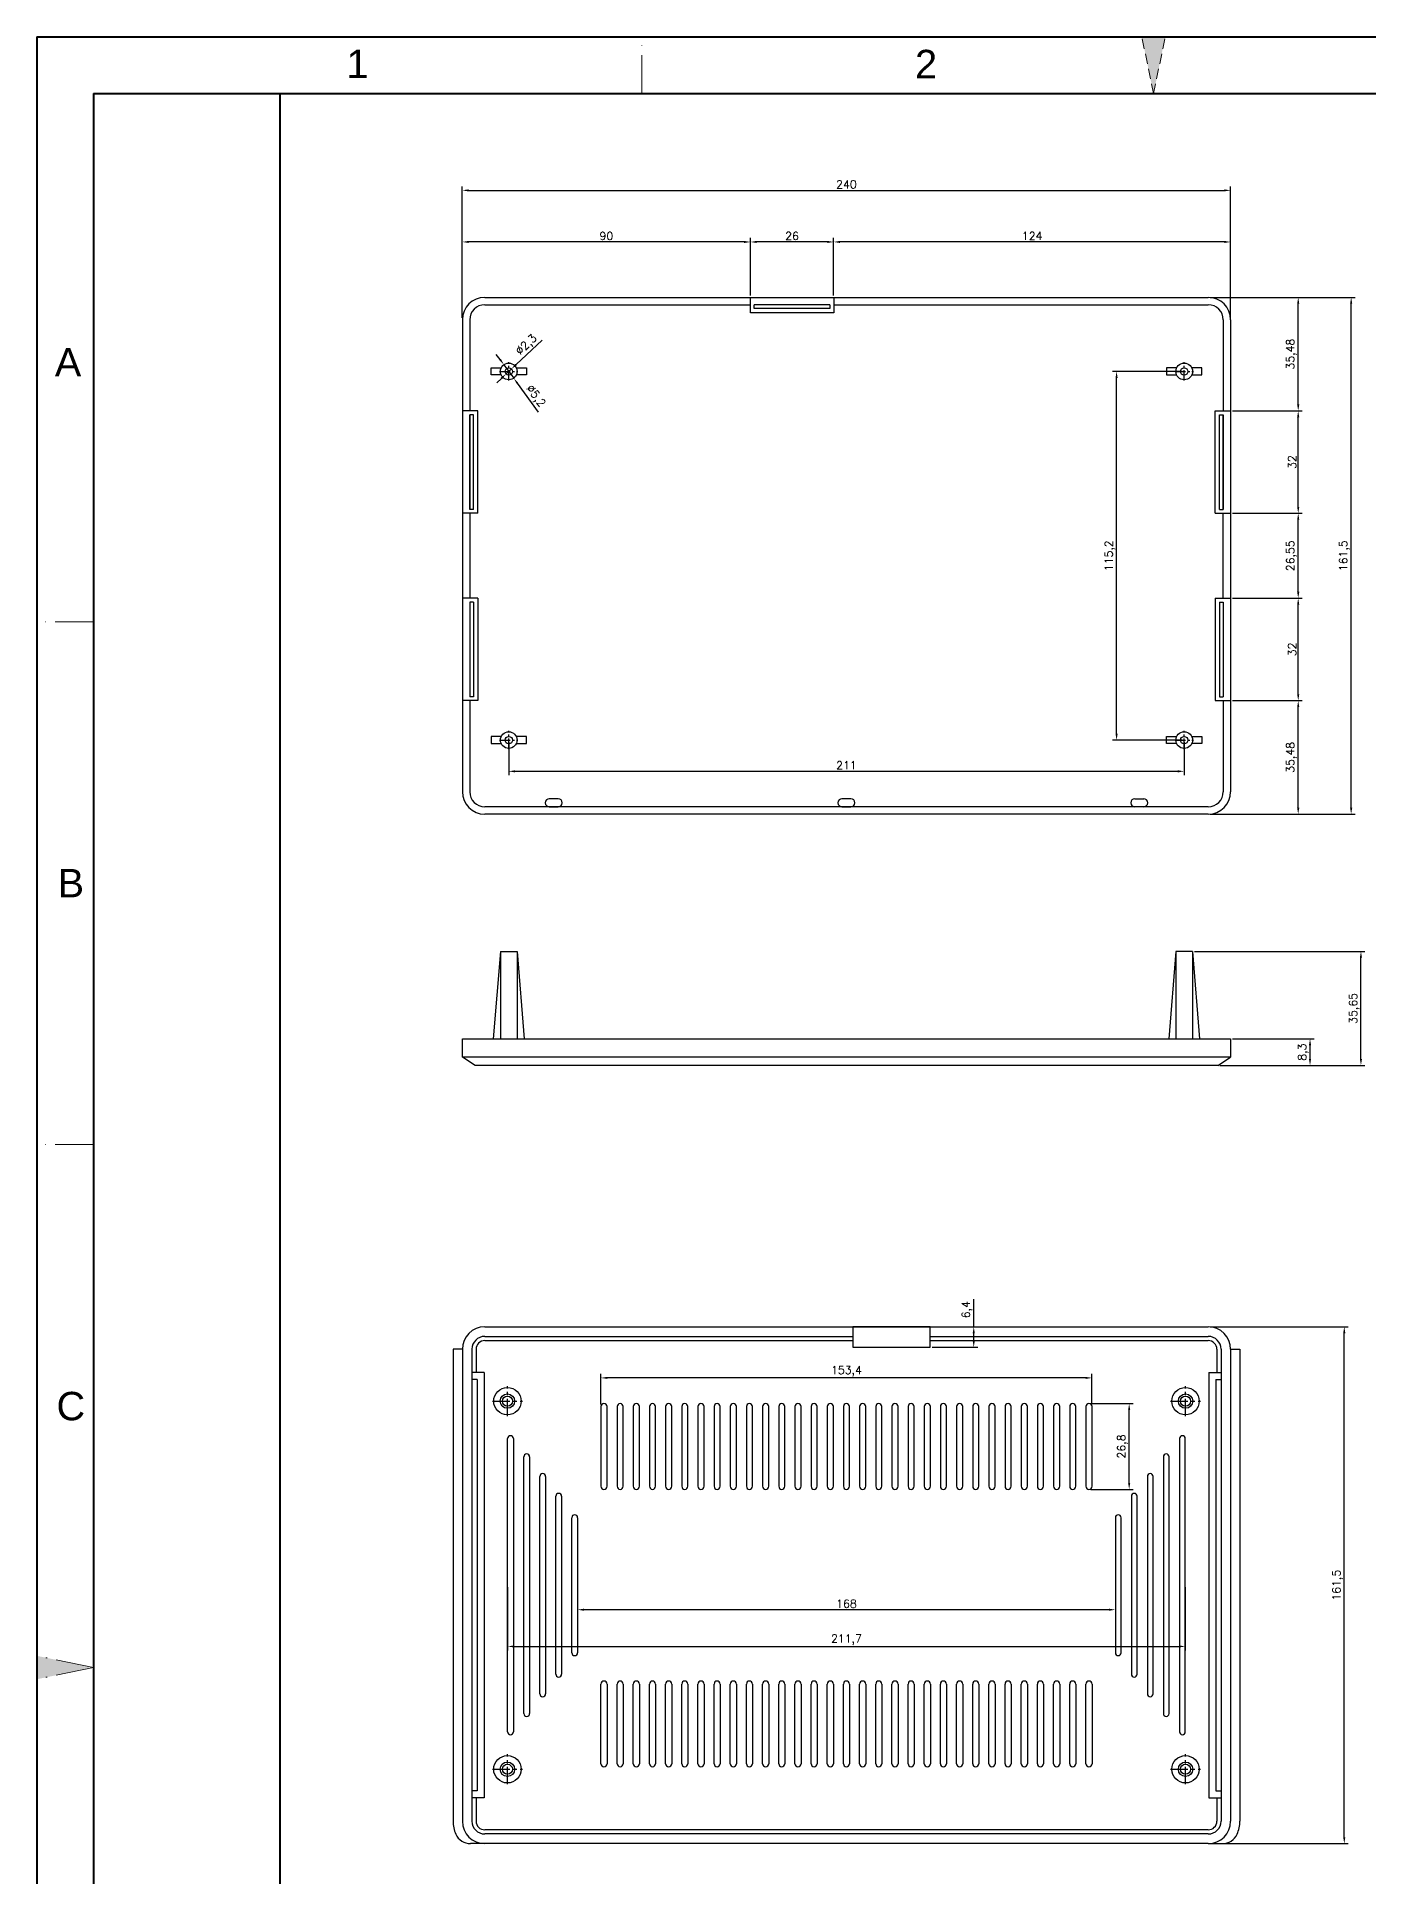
# Model space of a CAD drawing. Header units: millimetres. Extents: x 4806 to 5504, y -471 to 548.
# Drawn here: x 4806 to 5222, y -27 to 548 of the extents above; entities that cross this region are included whole.
import ezdxf
from ezdxf.enums import TextEntityAlignment as Align

# ---------------------------------------------------------------- set-up
doc = ezdxf.new("R2010")
doc.units = ezdxf.units.MM
for name, pattern in [('ACAD_ISO10W100', [18, 12, -3, 0, -3]), ('CENTER', [50.8, 31.75, -6.35, 6.35, -6.35]), ('HIDDEN2', [4.7625, 3.175, -1.5875])]:
    doc.linetypes.add(name, pattern=pattern)
for name, color, linetype, lineweight in [('dim', 82, 'Continuous', 9), ('图层1', 7, 'ACAD_ISO10W100', 15), ('图层4', 7, 'Continuous', 40), ('图层5', 7, 'HIDDEN2', 15)]:
    doc.layers.add(name, color=color, linetype=linetype, lineweight=lineweight)
doc.layers.add('尺寸线', color=7, linetype='Continuous')
doc.styles.get("Standard").update_dxf_attribs({"font": 'txt', "bigfont": 'gbcbig.shx'})
doc.styles.add('样式 3', font='arial.ttf', dxfattribs={"height": 3.8})
doc.dimstyles.new('ISO-25', dxfattribs={"dimtxt": 2.5, "dimasz": 2.5, "dimexe": 1.25, "dimexo": 0.625, "dimtad": 1, "dimtxsty": 'Standard', "dimcen": 2.5, "dimadec": 0, "dimazin": 0, "dimtfac": 1, "dimtmove": 0, "dimatfit": 3, "dimfxl": 1, "dimarcsym": 0})

# ---------------------------------------------------------------- blocks, each defined once
blk = doc.blocks.new('*D140')
at = {"layer": 'Defpoints', "color": 0}
for p in [(5178.92, 340.5), (5200.04, 340.5), (5171.92, 305.02)]:
    blk.add_point(p, dxfattribs=at)
at = {"layer": 'dim', "color": 0, "lineweight": -2}
for p, q in [((5179.55, 340.5), (5201.29, 340.5)), ((5200.04, 307.02), (5200.04, 338.5)), ((5172.55, 305.02), (5201.29, 305.02))]:
    blk.add_line(p, q, dxfattribs=at)
at = {"layer": 'dim', "color": 0}
for points in [[(5199.71, 338.5), (5200.38, 338.5), (5200.04, 340.5)], [(5199.71, 307.02), (5200.38, 307.02), (5200.04, 305.02)]]:
    blk.add_solid(points, dxfattribs=at)
at = {"layer": 'dim', "color": 0, "insert": (5197.96, 322.76), "char_height": 2.5, "attachment_point": 5, "rotation": 90}
blk.add_mtext('35,48', dxfattribs=at)
blk = doc.blocks.new('*D141')
at = {"layer": 'Defpoints', "color": 0}
for p in [(5178.92, 372.5), (5200.04, 372.5), (5178.92, 340.5)]:
    blk.add_point(p, dxfattribs=at)
at = {"layer": 'dim', "color": 0, "lineweight": -2}
for p, q in [((5179.55, 372.5), (5201.29, 372.5)), ((5200.04, 342.5), (5200.04, 370.5)), ((5179.55, 340.5), (5201.29, 340.5))]:
    blk.add_line(p, q, dxfattribs=at)
at = {"layer": 'dim', "color": 0}
for points in [[(5199.71, 370.5), (5200.38, 370.5), (5200.04, 372.5)], [(5199.71, 342.5), (5200.38, 342.5), (5200.04, 340.5)]]:
    blk.add_solid(points, dxfattribs=at)
at = {"layer": 'dim', "color": 0, "insert": (5198.17, 356.5), "char_height": 2.5, "attachment_point": 5, "rotation": 90}
blk.add_mtext('32', dxfattribs=at)
blk = doc.blocks.new('*D142')
at = {"layer": 'Defpoints', "color": 0}
for p in [(5178.92, 399.05), (5200.04, 399.05), (5178.92, 372.5)]:
    blk.add_point(p, dxfattribs=at)
at = {"layer": 'dim', "color": 0, "lineweight": -2}
for p, q in [((5179.55, 399.05), (5201.29, 399.05)), ((5200.04, 374.5), (5200.04, 397.05)), ((5179.55, 372.5), (5201.29, 372.5))]:
    blk.add_line(p, q, dxfattribs=at)
at = {"layer": 'dim', "color": 0}
for points in [[(5199.71, 397.05), (5200.38, 397.05), (5200.04, 399.05)], [(5199.71, 374.5), (5200.38, 374.5), (5200.04, 372.5)]]:
    blk.add_solid(points, dxfattribs=at)
at = {"layer": 'dim', "color": 0, "insert": (5197.96, 385.77), "char_height": 2.5, "attachment_point": 5, "rotation": 90}
blk.add_mtext('26,55', dxfattribs=at)
blk = doc.blocks.new('*D143')
at = {"layer": 'Defpoints', "color": 0}
for p in [(5178.92, 431.05), (5200.04, 431.05), (5178.92, 399.05)]:
    blk.add_point(p, dxfattribs=at)
at = {"layer": 'dim', "color": 0, "lineweight": -2}
for p, q in [((5179.55, 431.05), (5201.29, 431.05)), ((5200.04, 401.05), (5200.04, 429.05)), ((5179.55, 399.05), (5201.29, 399.05))]:
    blk.add_line(p, q, dxfattribs=at)
at = {"layer": 'dim', "color": 0}
for points in [[(5199.71, 429.05), (5200.38, 429.05), (5200.04, 431.05)], [(5199.71, 401.05), (5200.38, 401.05), (5200.04, 399.05)]]:
    blk.add_solid(points, dxfattribs=at)
at = {"layer": 'dim', "color": 0, "insert": (5198.17, 415.05), "char_height": 2.5, "attachment_point": 5, "rotation": 90}
blk.add_mtext('32', dxfattribs=at)
blk = doc.blocks.new('*D144')
at = {"layer": 'Defpoints', "color": 0}
for p in [(5171.92, 466.52), (5200.04, 466.52), (5178.92, 431.05)]:
    blk.add_point(p, dxfattribs=at)
at = {"layer": 'dim', "color": 0, "lineweight": -2}
for p, q in [((5172.55, 466.52), (5201.29, 466.52)), ((5200.04, 433.05), (5200.04, 464.52)), ((5179.55, 431.05), (5201.29, 431.05))]:
    blk.add_line(p, q, dxfattribs=at)
at = {"layer": 'dim', "color": 0}
for points in [[(5199.71, 464.52), (5200.38, 464.52), (5200.04, 466.52)], [(5199.71, 433.05), (5200.38, 433.05), (5200.04, 431.05)]]:
    blk.add_solid(points, dxfattribs=at)
at = {"layer": 'dim', "color": 0, "insert": (5197.96, 448.78), "char_height": 2.5, "attachment_point": 5, "rotation": 90}
blk.add_mtext('35,48', dxfattribs=at)
blk = doc.blocks.new('*D145')
at = {"layer": 'Defpoints', "color": 0}
for p in [(5186.92, 466.52), (5216.58, 466.52), (5186.92, 305.02)]:
    blk.add_point(p, dxfattribs=at)
at = {"layer": 'dim', "color": 0, "lineweight": -2}
for p, q in [((5187.55, 466.52), (5217.83, 466.52)), ((5216.58, 307.02), (5216.58, 464.52)), ((5187.55, 305.02), (5217.83, 305.02))]:
    blk.add_line(p, q, dxfattribs=at)
at = {"layer": 'dim', "color": 0}
for points in [[(5216.25, 464.52), (5216.92, 464.52), (5216.58, 466.52)], [(5216.25, 307.02), (5216.92, 307.02), (5216.58, 305.02)]]:
    blk.add_solid(points, dxfattribs=at)
at = {"layer": 'dim', "color": 0, "insert": (5214.5, 385.77), "char_height": 2.5, "attachment_point": 5, "rotation": 90}
blk.add_mtext('161,5', dxfattribs=at)
blk = doc.blocks.new('*D146')
at = {"layer": 'Defpoints', "color": 0}
for p in [(4953.42, 328.17), (5164.42, 328.17), (5164.42, 318.41)]:
    blk.add_point(p, dxfattribs=at)
at = {"layer": 'dim', "color": 0, "lineweight": -2}
for p, q in [((4953.42, 327.55), (4953.42, 317.16)), ((5164.42, 327.55), (5164.42, 317.16)), ((4955.42, 318.41), (5162.42, 318.41))]:
    blk.add_line(p, q, dxfattribs=at)
at = {"layer": 'dim', "color": 0}
for points in [[(4955.42, 318.74), (4955.42, 318.07), (4953.42, 318.41)], [(5162.42, 318.74), (5162.42, 318.07), (5164.42, 318.41)]]:
    blk.add_solid(points, dxfattribs=at)
at = {"layer": 'dim', "color": 0, "insert": (5058.92, 320.28), "char_height": 2.5, "attachment_point": 5}
blk.add_mtext('211', dxfattribs=at)
blk = doc.blocks.new('*D147')
at = {"layer": 'Defpoints', "color": 0}
for p in [(5143.31, 443.37), (5164.42, 443.37), (5164.42, 328.17)]:
    blk.add_point(p, dxfattribs=at)
at = {"layer": 'dim', "color": 0, "lineweight": -2}
for p, q in [((5163.8, 443.37), (5142.06, 443.37)), ((5143.31, 330.17), (5143.31, 441.37)), ((5163.8, 328.17), (5142.06, 328.17))]:
    blk.add_line(p, q, dxfattribs=at)
at = {"layer": 'dim', "color": 0}
for points in [[(5142.97, 441.37), (5143.64, 441.37), (5143.31, 443.37)], [(5142.97, 330.17), (5143.64, 330.17), (5143.31, 328.17)]]:
    blk.add_solid(points, dxfattribs=at)
at = {"layer": 'dim', "color": 0, "insert": (5141.22, 385.77), "char_height": 2.5, "attachment_point": 5, "rotation": 90}
blk.add_mtext('115,2', dxfattribs=at)
blk = doc.blocks.new('*D148')
at = {"layer": 'Defpoints', "color": 0}
for p in [(5054.92, 483.83), (5054.92, 466.52), (5178.92, 459.52)]:
    blk.add_point(p, dxfattribs=at)
at = {"layer": 'dim', "color": 0, "lineweight": -2}
for p, q in [((5054.92, 467.15), (5054.92, 485.08)), ((5176.92, 483.83), (5056.92, 483.83)), ((5178.92, 460.15), (5178.92, 485.08))]:
    blk.add_line(p, q, dxfattribs=at)
at = {"layer": 'dim', "color": 0}
for points in [[(5056.92, 484.17), (5056.92, 483.5), (5054.92, 483.83)], [(5176.92, 484.17), (5176.92, 483.5), (5178.92, 483.83)]]:
    blk.add_solid(points, dxfattribs=at)
at = {"layer": 'dim', "color": 0, "insert": (5116.92, 485.71), "char_height": 2.5, "attachment_point": 5}
blk.add_mtext('124', dxfattribs=at)
blk = doc.blocks.new('*D149')
at = {"layer": 'Defpoints', "color": 0}
for p in [(5028.92, 483.83), (5028.92, 466.52), (5054.92, 466.52)]:
    blk.add_point(p, dxfattribs=at)
at = {"layer": 'dim', "color": 0, "lineweight": -2}
for p, q in [((5028.92, 467.15), (5028.92, 485.08)), ((5052.92, 483.83), (5030.92, 483.83)), ((5054.92, 467.15), (5054.92, 485.08))]:
    blk.add_line(p, q, dxfattribs=at)
at = {"layer": 'dim', "color": 0}
for points in [[(5030.92, 484.17), (5030.92, 483.5), (5028.92, 483.83)], [(5052.92, 484.17), (5052.92, 483.5), (5054.92, 483.83)]]:
    blk.add_solid(points, dxfattribs=at)
at = {"layer": 'dim', "color": 0, "insert": (5041.92, 485.71), "char_height": 2.5, "attachment_point": 5}
blk.add_mtext('26', dxfattribs=at)
blk = doc.blocks.new('*D150')
at = {"layer": 'Defpoints', "color": 0}
for p in [(4938.92, 483.83), (5028.92, 466.52), (4938.92, 459.52)]:
    blk.add_point(p, dxfattribs=at)
at = {"layer": 'dim', "color": 0, "lineweight": -2}
for p, q in [((4938.92, 460.15), (4938.92, 485.08)), ((5026.92, 483.83), (4940.92, 483.83)), ((5028.92, 467.15), (5028.92, 485.08))]:
    blk.add_line(p, q, dxfattribs=at)
at = {"layer": 'dim', "color": 0}
for points in [[(4940.92, 484.17), (4940.92, 483.5), (4938.92, 483.83)], [(5026.92, 484.17), (5026.92, 483.5), (5028.92, 483.83)]]:
    blk.add_solid(points, dxfattribs=at)
at = {"layer": 'dim', "color": 0, "insert": (4983.92, 485.71), "char_height": 2.5, "attachment_point": 5}
blk.add_mtext('90', dxfattribs=at)
blk = doc.blocks.new('*D151')
at = {"layer": 'Defpoints', "color": 0}
for p in [(5178.92, 499.96), (4938.92, 472.62), (5178.92, 472.62)]:
    blk.add_point(p, dxfattribs=at)
at = {"layer": 'dim', "color": 0, "lineweight": -2}
for p, q in [((4938.92, 473.24), (4938.92, 501.21)), ((5178.92, 473.24), (5178.92, 501.21)), ((4940.92, 499.96), (5176.92, 499.96))]:
    blk.add_line(p, q, dxfattribs=at)
at = {"layer": 'dim', "color": 0}
for points in [[(4940.92, 500.29), (4940.92, 499.62), (4938.92, 499.96)], [(5176.92, 500.29), (5176.92, 499.62), (5178.92, 499.96)]]:
    blk.add_solid(points, dxfattribs=at)
at = {"layer": 'dim', "color": 0, "insert": (5058.92, 501.83), "char_height": 2.5, "attachment_point": 5}
blk.add_mtext('240', dxfattribs=at)
blk = doc.blocks.new('*D152')
at = {"layer": 'Defpoints', "color": 0}
for p in [(4951.89, 445.47), (4954.96, 441.27)]:
    blk.add_point(p, dxfattribs=at)
at = {"layer": 'dim', "color": 0, "lineweight": -2}
for p, q in [((4950.71, 447.09), (4949.53, 448.7)), ((4951.89, 445.47), (4954.96, 441.27)), ((4962.72, 430.63), (4956.14, 439.66))]:
    blk.add_line(p, q, dxfattribs=at)
at = {"layer": 'dim', "color": 0}
for points in [[(4950.98, 447.29), (4950.44, 446.89), (4951.89, 445.47)], [(4956.4, 439.85), (4955.87, 439.46), (4954.96, 441.27)]]:
    blk.add_solid(points, dxfattribs=at)
at = {"layer": 'dim', "color": 0, "insert": (4961.7, 435.57), "char_height": 2.5, "attachment_point": 5, "rotation": 306.10861}
blk.add_mtext('∅5,2', dxfattribs=at)
blk = doc.blocks.new('*D153')
at = {"layer": 'Defpoints', "color": 0}
for p in [(4954.26, 444.16), (4952.59, 442.58)]:
    blk.add_point(p, dxfattribs=at)
at = {"layer": 'dim', "color": 0, "lineweight": -2}
for p, q in [((4963.85, 453.19), (4955.72, 445.53)), ((4952.59, 442.58), (4954.26, 444.16)), ((4951.13, 441.21), (4949.68, 439.84))]:
    blk.add_line(p, q, dxfattribs=at)
at = {"layer": 'dim', "color": 0}
for points in [[(4955.49, 445.77), (4955.95, 445.29), (4954.26, 444.16)], [(4950.9, 441.46), (4951.36, 440.97), (4952.59, 442.58)]]:
    blk.add_solid(points, dxfattribs=at)
at = {"layer": 'dim', "color": 0, "insert": (4959.08, 451.56), "char_height": 2.5, "attachment_point": 5, "rotation": 43.28208}
blk.add_mtext('∅2,3', dxfattribs=at)
blk = doc.blocks.new('*D154')
at = {"layer": 'Defpoints', "color": 0}
for p in [(5178.92, 234.8), (5203.73, 234.8), (5174.92, 226.5)]:
    blk.add_point(p, dxfattribs=at)
at = {"layer": 'dim', "color": 0, "lineweight": -2}
for p, q in [((5179.55, 234.8), (5204.98, 234.8)), ((5203.73, 228.5), (5203.73, 232.8)), ((5175.55, 226.5), (5204.98, 226.5))]:
    blk.add_line(p, q, dxfattribs=at)
at = {"layer": 'dim', "color": 0}
for points in [[(5203.39, 232.8), (5204.06, 232.8), (5203.73, 234.8)], [(5203.39, 228.5), (5204.06, 228.5), (5203.73, 226.5)]]:
    blk.add_solid(points, dxfattribs=at)
at = {"layer": 'dim', "color": 0, "insert": (5201.64, 230.65), "char_height": 2.5, "attachment_point": 5, "rotation": 90}
blk.add_mtext('8,3', dxfattribs=at)
blk = doc.blocks.new('*D155')
at = {"layer": 'Defpoints', "color": 0}
for p in [(5167.02, 262.15), (5219.64, 262.15), (5174.92, 226.5)]:
    blk.add_point(p, dxfattribs=at)
at = {"layer": 'dim', "color": 0, "lineweight": -2}
for p, q in [((5167.65, 262.15), (5220.89, 262.15)), ((5219.64, 228.5), (5219.64, 260.15)), ((5175.55, 226.5), (5220.89, 226.5))]:
    blk.add_line(p, q, dxfattribs=at)
at = {"layer": 'dim', "color": 0}
for points in [[(5219.31, 260.15), (5219.97, 260.15), (5219.64, 262.15)], [(5219.31, 228.5), (5219.97, 228.5), (5219.64, 226.5)]]:
    blk.add_solid(points, dxfattribs=at)
at = {"layer": 'dim', "color": 0, "insert": (5217.56, 244.32), "char_height": 2.5, "attachment_point": 5, "rotation": 90}
blk.add_mtext('35,65', dxfattribs=at)
blk = doc.blocks.new('*D156')
at = {"layer": 'Defpoints', "color": 0}
for p in [(5171.92, 144.82), (5214.43, 144.82), (5171.92, -16.68)]:
    blk.add_point(p, dxfattribs=at)
at = {"layer": 'dim', "color": 0, "lineweight": -2}
for p, q in [((5172.55, 144.82), (5215.68, 144.82)), ((5214.43, -14.68), (5214.43, 142.82)), ((5172.55, -16.68), (5215.68, -16.68))]:
    blk.add_line(p, q, dxfattribs=at)
at = {"layer": 'dim', "color": 0}
for points in [[(5214.1, 142.82), (5214.77, 142.82), (5214.43, 144.82)], [(5214.1, -14.68), (5214.77, -14.68), (5214.43, -16.68)]]:
    blk.add_solid(points, dxfattribs=at)
at = {"layer": 'dim', "color": 0, "insert": (5212.35, 64.07), "char_height": 2.5, "attachment_point": 5, "rotation": 90}
blk.add_mtext('161,5', dxfattribs=at)
blk = doc.blocks.new('*D157')
at = {"layer": 'Defpoints', "color": 0}
for p in [(5134.67, 120.82), (5147.24, 120.82), (5134.67, 94.02)]:
    blk.add_point(p, dxfattribs=at)
at = {"layer": 'dim', "color": 0, "lineweight": -2}
for p, q in [((5135.3, 120.82), (5148.49, 120.82)), ((5147.24, 96.02), (5147.24, 118.82)), ((5135.3, 94.02), (5148.49, 94.02))]:
    blk.add_line(p, q, dxfattribs=at)
at = {"layer": 'dim', "color": 0}
for points in [[(5146.91, 118.82), (5147.57, 118.82), (5147.24, 120.82)], [(5146.91, 96.02), (5147.57, 96.02), (5147.24, 94.02)]]:
    blk.add_solid(points, dxfattribs=at)
at = {"layer": 'dim', "color": 0, "insert": (5145.16, 107.42), "char_height": 2.5, "attachment_point": 5, "rotation": 90}
blk.add_mtext('26,8', dxfattribs=at)
blk = doc.blocks.new('*D158')
at = {"layer": 'Defpoints', "color": 0}
for p in [(4982.22, 128.85), (4982.22, 119.87), (5135.62, 119.87)]:
    blk.add_point(p, dxfattribs=at)
at = {"layer": 'dim', "color": 0, "lineweight": -2}
for p, q in [((4982.22, 120.5), (4982.22, 130.1)), ((5133.62, 128.85), (4984.22, 128.85)), ((5135.62, 120.5), (5135.62, 130.1))]:
    blk.add_line(p, q, dxfattribs=at)
at = {"layer": 'dim', "color": 0}
for points in [[(4984.22, 129.18), (4984.22, 128.52), (4982.22, 128.85)], [(5133.62, 129.18), (5133.62, 128.52), (5135.62, 128.85)]]:
    blk.add_solid(points, dxfattribs=at)
at = {"layer": 'dim', "color": 0, "insert": (5058.92, 130.93), "char_height": 2.5, "attachment_point": 5}
blk.add_mtext('153,4', dxfattribs=at)
blk = doc.blocks.new('*D159')
at = {"layer": 'Defpoints', "color": 0}
for p in [(4974.92, 64.07), (5142.92, 64.07), (4974.92, 56.41)]:
    blk.add_point(p, dxfattribs=at)
at = {"layer": 'dim', "color": 0, "lineweight": -2}
for p, q in [((4974.92, 63.45), (4974.92, 55.16)), ((5142.92, 63.45), (5142.92, 55.16)), ((5140.92, 56.41), (4976.92, 56.41))]:
    blk.add_line(p, q, dxfattribs=at)
at = {"layer": 'dim', "color": 0}
for points in [[(4976.92, 56.74), (4976.92, 56.08), (4974.92, 56.41)], [(5140.92, 56.74), (5140.92, 56.08), (5142.92, 56.41)]]:
    blk.add_solid(points, dxfattribs=at)
at = {"layer": 'dim', "color": 0, "insert": (5058.92, 58.28), "char_height": 2.5, "attachment_point": 5}
blk.add_mtext('168', dxfattribs=at)
blk = doc.blocks.new('*D160')
at = {"layer": 'Defpoints', "color": 0}
for p in [(4953.07, 64.07), (5164.77, 64.07), (5164.77, 44.94)]:
    blk.add_point(p, dxfattribs=at)
at = {"layer": 'dim', "color": 0, "lineweight": -2}
for p, q in [((4953.07, 63.45), (4953.07, 43.69)), ((5164.77, 63.45), (5164.77, 43.69)), ((4955.07, 44.94), (5162.77, 44.94))]:
    blk.add_line(p, q, dxfattribs=at)
at = {"layer": 'dim', "color": 0}
for points in [[(4955.07, 45.27), (4955.07, 44.6), (4953.07, 44.94)], [(5162.77, 45.27), (5162.77, 44.6), (5164.77, 44.94)]]:
    blk.add_solid(points, dxfattribs=at)
at = {"layer": 'dim', "color": 0, "insert": (5058.92, 47.02), "char_height": 2.5, "attachment_point": 5}
blk.add_mtext('211,7', dxfattribs=at)
blk = doc.blocks.new('*D166')
at = {"layer": 'Defpoints', "color": 0}
for p in [(5085.07, 144.82), (5098.68, 144.82), (5085.07, 138.42)]:
    blk.add_point(p, dxfattribs=at)
at = {"layer": 'dim', "color": 0, "lineweight": -2}
for p, q in [((5098.68, 144.82), (5098.68, 153.49)), ((5085.7, 144.82), (5099.93, 144.82)), ((5085.7, 138.42), (5099.93, 138.42)), ((5098.68, 140.42), (5098.68, 142.82))]:
    blk.add_line(p, q, dxfattribs=at)
at = {"layer": 'dim', "color": 0}
for points in [[(5098.35, 142.82), (5099.02, 142.82), (5098.68, 144.82)], [(5098.35, 140.42), (5099.02, 140.42), (5098.68, 138.42)]]:
    blk.add_solid(points, dxfattribs=at)
at = {"layer": 'dim', "color": 0, "insert": (5096.6, 150.16), "char_height": 2.5, "attachment_point": 5, "rotation": 90}
blk.add_mtext('6,4', dxfattribs=at)

msp = doc.modelspace()

# ---------------------------------------------------------------- hatches: boundary and pattern name
at = {"layer": '图层1'}
msp.add_hatch(color=0, dxfattribs=at).paths.add_polyline_path([(4823.753, 38.342), (4805.991, 41.998), (4805.991, 34.686)])
at = {"layer": '图层5'}
msp.add_hatch(color=0, dxfattribs=at).paths.add_polyline_path([(5154.847, 530.187), (5151.191, 547.95), (5158.503, 547.95)])

# ---------------------------------------------------------------- linework, layer by layer
for p, q in [((4945.924, 466.522), (5054.924, 466.522)), ((5028.924, 461.672), (5028.924, 466.522)), ((5054.924, 466.522), (5171.924, 466.522)), ((5054.924, 466.522), (5054.924, 461.672)), ((4945.924, 464.222), (5028.924, 464.222)), ((5054.924, 461.672), (5028.924, 461.672)), ((5053.724, 464.222), (5030.124, 464.222)), ((5030.124, 463.022), (5030.124, 464.222)), ((5053.724, 463.022), (5030.124, 463.022)), ((5053.724, 464.222), (5053.724, 463.022)), ((5054.924, 464.222), (5171.924, 464.222)), ((4938.924, 459.522), (4938.924, 312.022)), ((4941.224, 459.522), (4941.224, 431.047)), ((5176.624, 459.522), (5176.624, 431.047)), ((5178.924, 459.522), (5178.924, 312.022)), ((4943.774, 431.047), (4938.924, 431.047)), ((4941.224, 429.847), (4941.224, 400.247)), ((4942.424, 429.847), (4941.224, 429.847)), ((4941.224, 400.247), (4941.224, 429.847)), ((4941.224, 429.847), (4941.224, 400.247)), ((4942.424, 400.247), (4942.424, 429.847)), ((4943.774, 399.047), (4943.774, 431.047)), ((5174.074, 399.047), (5174.074, 431.047)), ((5174.074, 431.047), (5178.924, 431.047)), ((5175.424, 429.847), (5176.624, 429.847)), ((5175.424, 400.247), (5175.424, 429.847)), ((5176.624, 400.247), (5176.624, 429.847)), ((5176.624, 429.847), (5176.624, 400.247)), ((4943.774, 399.047), (4938.924, 399.047)), ((4942.424, 400.247), (4941.224, 400.247)), ((4941.224, 399.047), (4941.224, 372.497)), ((5174.074, 399.047), (5178.924, 399.047)), ((5175.424, 400.247), (5176.624, 400.247)), ((5176.624, 372.497), (5176.624, 399.047)), ((4943.774, 372.497), (4938.924, 372.497)), ((4941.224, 371.297), (4941.224, 341.697)), ((4941.224, 371.297), (4941.224, 341.697)), ((4942.424, 371.297), (4941.224, 371.297)), ((4941.224, 371.297), (4941.224, 341.697)), ((4942.424, 371.297), (4942.424, 341.697)), ((4943.774, 372.497), (4943.774, 340.497)), ((5174.074, 372.497), (5174.074, 340.497)), ((5174.074, 372.497), (5178.924, 372.497)), ((5175.424, 371.297), (5175.424, 341.697)), ((5175.424, 371.297), (5176.624, 371.297)), ((5176.624, 371.297), (5176.624, 341.697)), ((5176.624, 371.297), (5176.624, 341.697)), ((4943.774, 340.497), (4938.924, 340.497)), ((4942.424, 341.697), (4941.224, 341.697)), ((4941.224, 340.497), (4941.224, 312.022)), ((5174.074, 340.497), (5178.924, 340.497)), ((5175.424, 341.697), (5176.624, 341.697)), ((5176.624, 340.497), (5176.624, 312.022)), ((5171.924, 307.322), (4945.924, 307.322)), ((5171.924, 305.022), (4945.924, 305.022)), ((4950.824, 262.148), (4948.6, 234.798)), ((4950.824, 262.148), (4956.024, 262.148)), ((4950.824, 262.148), (4950.824, 234.798)), ((4956.024, 262.148), (4956.024, 234.798)), ((4956.024, 262.148), (4958.249, 234.798)), ((5161.824, 262.148), (5159.6, 234.798)), ((5167.024, 262.148), (5161.824, 262.148)), ((5161.824, 262.148), (5161.824, 234.798)), ((5167.024, 262.148), (5167.024, 234.798)), ((5167.024, 262.148), (5169.249, 234.798)), ((4938.924, 229.098), (4938.924, 234.798)), ((4938.924, 234.798), (5178.924, 234.798)), ((5178.924, 234.798), (5178.924, 229.098)), ((5178.924, 229.098), (4938.924, 229.098)), ((4942.924, 226.498), (4938.924, 229.098)), ((5174.924, 226.498), (4942.924, 226.498)), ((5174.924, 226.498), (5178.924, 229.098)), ((4945.924, 144.823), (5171.924, 144.823)), ((4945.924, 141.823), (5060.924, 141.823)), ((4945.924, 140.523), (5060.924, 140.523)), ((5085.074, 141.823), (5171.924, 141.823)), ((5085.074, 140.523), (5171.924, 140.523)), ((4938.924, 137.823), (4936.024, 137.823)), ((4936.024, 137.823), (4936.024, -9.677)), ((4938.924, 137.823), (4938.924, -9.677)), ((4941.924, 137.823), (4941.924, -9.677)), ((4943.224, 137.823), (4943.224, 130.573)), ((5174.624, 137.823), (5174.624, 130.573)), ((5175.924, 137.823), (5175.924, -9.677)), ((5178.924, 137.823), (5178.924, -9.677)), ((5178.924, 137.823), (5181.824, 137.823)), ((5181.824, 137.823), (5181.824, -9.677)), ((4945.724, 130.573), (4941.924, 130.573)), ((4943.524, 128.373), (4941.924, 128.373)), ((4943.524, 128.373), (4943.524, -0.227)), ((4945.724, 130.573), (4945.724, -2.427)), ((5172.124, 130.573), (5172.124, -2.427)), ((5172.124, 130.573), (5175.924, 130.573)), ((5174.324, 128.373), (5174.324, -0.227)), ((5174.324, 128.373), (5175.924, 128.373)), ((4953.074, 18.249), (4953.074, 109.897)), ((4954.874, 109.897), (4954.874, 18.249)), ((5162.974, 109.897), (5162.974, 18.249)), ((5164.774, 18.249), (5164.774, 109.897)), ((4958.124, 23.948), (4958.124, 104.198)), ((4959.924, 104.198), (4959.924, 23.948)), ((5157.924, 104.198), (5157.924, 23.948)), ((5159.724, 23.948), (5159.724, 104.198)), ((4963.124, 30.113), (4963.124, 98.033)), ((4964.924, 98.033), (4964.924, 30.113)), ((5152.924, 98.033), (5152.924, 30.113)), ((5154.724, 30.113), (5154.724, 98.033)), ((4968.124, 36.279), (4968.124, 91.867)), ((4969.924, 91.867), (4969.924, 36.279)), ((5147.924, 91.867), (5147.924, 36.279)), ((5149.724, 36.279), (5149.724, 91.867)), ((4973.124, 42.973), (4973.124, 85.173)), ((4974.924, 85.173), (4974.924, 42.973)), ((5142.924, 85.173), (5142.924, 42.973)), ((5144.724, 42.973), (5144.724, 85.173)), ((4943.524, -0.227), (4941.924, -0.227)), ((4945.724, -2.427), (4941.924, -2.427)), ((4943.224, -2.427), (4943.224, -9.677)), ((5172.124, -2.427), (5175.924, -2.427)), ((5174.324, -0.227), (5175.924, -0.227)), ((5174.624, -2.427), (5174.624, -9.677)), ((4945.924, -16.677), (4941.451, -16.677)), ((5171.924, -12.377), (4945.924, -12.377)), ((5171.924, -13.677), (4945.924, -13.677)), ((5171.924, -16.677), (4945.924, -16.677)), ((5171.924, -16.677), (5176.398, -16.677))]:
    msp.add_line(p, q)
at = {"color": 1, "linetype": 'CENTER', "ltscale": 0.104}
for p, q in [((4950.564, 443.372), (4956.284, 443.372)), ((4953.424, 440.512), (4953.424, 446.232)), ((5161.564, 443.372), (5167.284, 443.372)), ((5164.424, 440.512), (5164.424, 446.232)), ((4950.564, 328.172), (4956.284, 328.172)), ((4953.424, 325.312), (4953.424, 331.032)), ((5161.564, 328.172), (5167.284, 328.172)), ((5164.424, 325.312), (5164.424, 331.032))]:
    msp.add_line(p, q, dxfattribs=at)
at = {"color": 1, "linetype": 'CENTER', "ltscale": 0.171}
for p, q in [((4948.297, 121.598), (4957.702, 121.598)), ((4952.999, 116.896), (4952.999, 126.301)), ((5160.147, 121.598), (5169.552, 121.598)), ((5164.849, 116.896), (5164.849, 126.301)), ((4948.297, 6.548), (4957.702, 6.548)), ((4952.999, 1.846), (4952.999, 11.251)), ((5160.147, 6.548), (5169.552, 6.548)), ((5164.849, 1.846), (5164.849, 11.251))]:
    msp.add_line(p, q, dxfattribs=at)
for points in [[(4951.057, 442.297), (4947.924, 442.297), (4947.924, 444.447), (4951.057, 444.447)], [(4955.792, 444.447), (4958.924, 444.447), (4958.924, 442.297), (4955.792, 442.297)], [(5162.057, 444.447), (5158.924, 444.447), (5158.924, 442.297), (5162.057, 442.297)], [(5166.792, 442.297), (5169.924, 442.297), (5169.924, 444.447), (5166.792, 444.447)], [(4951.057, 329.247), (4947.924, 329.247), (4947.924, 327.097), (4951.057, 327.097)], [(4955.792, 327.097), (4958.924, 327.097), (4958.924, 329.247), (4955.792, 329.247)], [(5162.057, 327.097), (5158.924, 327.097), (5158.924, 329.247), (5162.057, 329.247)], [(5166.792, 329.247), (5169.924, 329.247), (5169.924, 327.097), (5166.792, 327.097)], [(4968.874, 309.822), (4966.074, 309.822)], [(4966.074, 307.322), (4968.874, 307.322)], [(5060.324, 309.822), (5057.524, 309.822)], [(5057.524, 307.322), (5060.324, 307.322)], [(5148.974, 309.822), (5151.774, 309.822)], [(5151.774, 307.322), (5148.974, 307.322)], [(4982.224, 119.873), (4982.224, 94.973)], [(4984.124, 94.973), (4984.124, 119.873)], [(4987.274, 119.873), (4987.274, 94.973)], [(4989.174, 94.973), (4989.174, 119.873)], [(4992.324, 119.873), (4992.324, 94.973)], [(4994.224, 94.973), (4994.224, 119.873)], [(4997.374, 119.873), (4997.374, 94.973)], [(4999.274, 94.973), (4999.274, 119.873)], [(5002.424, 119.873), (5002.424, 94.973)], [(5004.324, 94.973), (5004.324, 119.873)], [(5007.474, 119.873), (5007.474, 94.973)], [(5009.374, 94.973), (5009.374, 119.873)], [(5012.524, 119.873), (5012.524, 94.973)], [(5014.424, 94.973), (5014.424, 119.873)], [(5017.574, 119.873), (5017.574, 94.973)], [(5019.474, 94.973), (5019.474, 119.873)], [(5022.624, 119.873), (5022.624, 94.973)], [(5024.524, 94.973), (5024.524, 119.873)], [(5027.674, 119.873), (5027.674, 94.973)], [(5029.574, 94.973), (5029.574, 119.873)], [(5032.724, 119.873), (5032.724, 94.973)], [(5034.624, 94.973), (5034.624, 119.873)], [(5037.774, 119.873), (5037.774, 94.973)], [(5039.674, 94.973), (5039.674, 119.873)], [(5042.824, 119.873), (5042.824, 94.973)], [(5044.724, 94.973), (5044.724, 119.873)], [(5047.874, 119.873), (5047.874, 94.973)], [(5049.774, 94.973), (5049.774, 119.873)], [(5052.924, 119.873), (5052.924, 94.973)], [(5054.824, 94.973), (5054.824, 119.873)], [(5057.974, 119.873), (5057.974, 94.973)], [(5059.874, 94.973), (5059.874, 119.873)], [(5063.024, 119.873), (5063.024, 94.973)], [(5064.924, 94.973), (5064.924, 119.873)], [(5068.074, 119.873), (5068.074, 94.973)], [(5069.974, 94.973), (5069.974, 119.873)], [(5073.124, 119.873), (5073.124, 94.973)], [(5075.024, 94.973), (5075.024, 119.873)], [(5078.174, 119.873), (5078.174, 94.973)], [(5080.074, 94.973), (5080.074, 119.873)], [(5083.224, 119.873), (5083.224, 94.973)], [(5085.124, 94.973), (5085.124, 119.873)], [(5088.274, 119.873), (5088.274, 94.973)], [(5090.174, 94.973), (5090.174, 119.873)], [(5093.324, 119.873), (5093.324, 94.973)], [(5095.224, 94.973), (5095.224, 119.873)], [(5098.374, 119.873), (5098.374, 94.973)], [(5100.274, 94.973), (5100.274, 119.873)], [(5103.424, 119.873), (5103.424, 94.973)], [(5105.324, 94.973), (5105.324, 119.873)], [(5108.474, 119.873), (5108.474, 94.973)], [(5110.374, 94.973), (5110.374, 119.873)], [(5113.524, 119.873), (5113.524, 94.973)], [(5115.424, 94.973), (5115.424, 119.873)], [(5118.574, 119.873), (5118.574, 94.973)], [(5120.474, 94.973), (5120.474, 119.873)], [(5123.624, 119.873), (5123.624, 94.973)], [(5125.524, 94.973), (5125.524, 119.873)], [(5128.674, 119.873), (5128.674, 94.973)], [(5130.574, 94.973), (5130.574, 119.873)], [(5133.724, 119.873), (5133.724, 94.973)], [(5135.624, 94.973), (5135.624, 119.873)], [(4982.224, 8.273), (4982.224, 33.173)], [(4984.124, 33.173), (4984.124, 8.273)], [(4987.274, 8.273), (4987.274, 33.173)], [(4989.174, 33.173), (4989.174, 8.273)], [(4992.324, 8.273), (4992.324, 33.173)], [(4994.224, 33.173), (4994.224, 8.273)], [(4997.374, 8.273), (4997.374, 33.173)], [(4999.274, 33.173), (4999.274, 8.273)], [(5002.424, 8.273), (5002.424, 33.173)], [(5004.324, 33.173), (5004.324, 8.273)], [(5007.474, 8.273), (5007.474, 33.173)], [(5009.374, 33.173), (5009.374, 8.273)], [(5012.524, 8.273), (5012.524, 33.173)], [(5014.424, 33.173), (5014.424, 8.273)], [(5017.574, 8.273), (5017.574, 33.173)], [(5019.474, 33.173), (5019.474, 8.273)], [(5022.624, 8.273), (5022.624, 33.173)], [(5024.524, 33.173), (5024.524, 8.273)], [(5027.674, 8.273), (5027.674, 33.173)], [(5029.574, 33.173), (5029.574, 8.273)], [(5032.724, 8.273), (5032.724, 33.173)], [(5034.624, 33.173), (5034.624, 8.273)], [(5037.774, 8.273), (5037.774, 33.173)], [(5039.674, 33.173), (5039.674, 8.273)], [(5042.824, 8.273), (5042.824, 33.173)], [(5044.724, 33.173), (5044.724, 8.273)], [(5047.874, 8.273), (5047.874, 33.173)], [(5049.774, 33.173), (5049.774, 8.273)], [(5052.924, 8.273), (5052.924, 33.173)], [(5054.824, 33.173), (5054.824, 8.273)], [(5057.974, 8.273), (5057.974, 33.173)], [(5059.874, 33.173), (5059.874, 8.273)], [(5063.024, 8.273), (5063.024, 33.173)], [(5064.924, 33.173), (5064.924, 8.273)], [(5068.074, 8.273), (5068.074, 33.173)], [(5069.974, 33.173), (5069.974, 8.273)], [(5073.124, 8.273), (5073.124, 33.173)], [(5075.024, 33.173), (5075.024, 8.273)], [(5078.174, 8.273), (5078.174, 33.173)], [(5080.074, 33.173), (5080.074, 8.273)], [(5083.224, 8.273), (5083.224, 33.173)], [(5085.124, 33.173), (5085.124, 8.273)], [(5088.274, 8.273), (5088.274, 33.173)], [(5090.174, 33.173), (5090.174, 8.273)], [(5093.324, 8.273), (5093.324, 33.173)], [(5095.224, 33.173), (5095.224, 8.273)], [(5098.374, 8.273), (5098.374, 33.173)], [(5100.274, 33.173), (5100.274, 8.273)], [(5103.424, 8.273), (5103.424, 33.173)], [(5105.324, 33.173), (5105.324, 8.273)], [(5108.474, 8.273), (5108.474, 33.173)], [(5110.374, 33.173), (5110.374, 8.273)], [(5113.524, 8.273), (5113.524, 33.173)], [(5115.424, 33.173), (5115.424, 8.273)], [(5118.574, 8.273), (5118.574, 33.173)], [(5120.474, 33.173), (5120.474, 8.273)], [(5123.624, 8.273), (5123.624, 33.173)], [(5125.524, 33.173), (5125.524, 8.273)], [(5128.674, 8.273), (5128.674, 33.173)], [(5130.574, 33.173), (5130.574, 8.273)], [(5133.724, 8.273), (5133.724, 33.173)], [(5135.624, 33.173), (5135.624, 8.273)]]:
    msp.add_lwpolyline(points)
msp.add_lwpolyline([(5060.924, 138.423), (5085.074, 138.423), (5085.074, 144.823), (5060.924, 144.823)], close=True)
for centre, radius in [((4953.424, 443.372), 2.6), ((4953.424, 443.372), 1.15), ((5164.424, 443.372), 2.6), ((5164.424, 443.372), 1.15), ((4953.424, 328.172), 2.6), ((4953.424, 328.172), 1.15), ((5164.424, 328.172), 2.6), ((5164.424, 328.172), 1.15), ((4952.999, 121.598), 4.275), ((4952.999, 121.598), 2.25), ((4952.999, 121.598), 1.575), ((5164.849, 121.598), 4.275), ((5164.849, 121.598), 2.25), ((5164.849, 121.598), 1.575), ((4952.999, 6.548), 4.275), ((4952.999, 6.548), 2.25), ((4952.999, 6.548), 1.575), ((5164.849, 6.548), 4.275), ((5164.849, 6.548), 2.25), ((5164.849, 6.548), 1.575)]:
    msp.add_circle(centre, radius)
for centre, radius, start, end in [((4945.924, 459.522), 7, 90, 180), ((5171.924, 459.522), 7, 0, 90), ((4945.924, 459.522), 4.7, 90, 180), ((5171.924, 459.522), 4.7, 0, 90), ((4945.924, 312.022), 7, 180, 270), ((4945.924, 312.022), 4.7, 180, 270), ((5171.924, 312.022), 7, 270, 0), ((5171.924, 312.022), 4.7, 270, 0), ((4966.074, 308.572), 1.25, 90, 270), ((4968.874, 308.572), 1.25, 270, 90), ((5057.524, 308.572), 1.25, 90, 270), ((5060.324, 308.572), 1.25, 270, 90), ((5148.974, 308.572), 1.25, 90, 270), ((5151.774, 308.572), 1.25, 270, 90), ((4945.924, 137.823), 7, 90, 180), ((5171.924, 137.823), 7, 0, 90), ((4945.924, 137.823), 4, 90, 180), ((4945.924, 137.823), 2.7, 90, 180), ((5171.924, 137.823), 4, 0, 90), ((5171.924, 137.823), 2.7, 0, 90), ((4983.174, 119.873), 0.95, 0, 180), ((4988.224, 119.873), 0.95, 0, 180), ((4993.274, 119.873), 0.95, 0, 180), ((4998.324, 119.873), 0.95, 0, 180), ((5003.374, 119.873), 0.95, 0, 180), ((5008.424, 119.873), 0.95, 0, 180), ((5013.474, 119.873), 0.95, 0, 180), ((5018.524, 119.873), 0.95, 0, 180), ((5023.574, 119.873), 0.95, 0, 180), ((5028.624, 119.873), 0.95, 0, 180), ((5033.674, 119.873), 0.95, 0, 180), ((5038.724, 119.873), 0.95, 0, 180), ((5043.774, 119.873), 0.95, 0, 180), ((5048.824, 119.873), 0.95, 0, 180), ((5053.874, 119.873), 0.95, 0, 180), ((5058.924, 119.873), 0.95, 0, 180), ((5063.974, 119.873), 0.95, 0, 180), ((5069.024, 119.873), 0.95, 0, 180), ((5074.074, 119.873), 0.95, 0, 180), ((5079.124, 119.873), 0.95, 0, 180), ((5084.174, 119.873), 0.95, 0, 180), ((5089.224, 119.873), 0.95, 0, 180), ((5094.274, 119.873), 0.95, 0, 180), ((5099.324, 119.873), 0.95, 0, 180), ((5104.374, 119.873), 0.95, 0, 180), ((5109.424, 119.873), 0.95, 0, 180), ((5114.474, 119.873), 0.95, 0, 180), ((5119.524, 119.873), 0.95, 0, 180), ((5124.574, 119.873), 0.95, 0, 180), ((5129.624, 119.873), 0.95, 0, 180), ((5134.674, 119.873), 0.95, 0, 180), ((4953.974, 109.897), 0.9, 0, 180), ((5163.874, 109.897), 0.9, 0, 180), ((4959.024, 104.198), 0.9, 0, 180), ((5158.824, 104.198), 0.9, 0, 180), ((4964.024, 98.033), 0.9, 0, 180), ((5153.824, 98.033), 0.9, 0, 180), ((4969.024, 91.867), 0.9, 0, 180), ((4983.174, 94.973), 0.95, 180, 0), ((4988.224, 94.973), 0.95, 180, 0), ((4993.274, 94.973), 0.95, 180, 0), ((4998.324, 94.973), 0.95, 180, 0), ((5003.374, 94.973), 0.95, 180, 0), ((5008.424, 94.973), 0.95, 180, 0), ((5013.474, 94.973), 0.95, 180, 0), ((5018.524, 94.973), 0.95, 180, 0), ((5023.574, 94.973), 0.95, 180, 0), ((5028.624, 94.973), 0.95, 180, 0), ((5033.674, 94.973), 0.95, 180, 0), ((5038.724, 94.973), 0.95, 180, 0), ((5043.774, 94.973), 0.95, 180, 0), ((5048.824, 94.973), 0.95, 180, 0), ((5053.874, 94.973), 0.95, 180, 0), ((5058.924, 94.973), 0.95, 180, 0), ((5063.974, 94.973), 0.95, 180, 0), ((5069.024, 94.973), 0.95, 180, 0), ((5074.074, 94.973), 0.95, 180, 0), ((5079.124, 94.973), 0.95, 180, 0), ((5084.174, 94.973), 0.95, 180, 0), ((5089.224, 94.973), 0.95, 180, 0), ((5094.274, 94.973), 0.95, 180, 0), ((5099.324, 94.973), 0.95, 180, 0), ((5104.374, 94.973), 0.95, 180, 0), ((5109.424, 94.973), 0.95, 180, 0), ((5114.474, 94.973), 0.95, 180, 0), ((5119.524, 94.973), 0.95, 180, 0), ((5124.574, 94.973), 0.95, 180, 0), ((5129.624, 94.973), 0.95, 180, 0), ((5134.674, 94.973), 0.95, 180, 0), ((5148.824, 91.867), 0.9, 0, 180), ((4974.024, 85.173), 0.9, 0, 180), ((5143.824, 85.173), 0.9, 0, 180), ((4974.024, 42.973), 0.9, 180, 0), ((5143.824, 42.973), 0.9, 180, 0), ((4969.024, 36.279), 0.9, 180, 0), ((5148.824, 36.279), 0.9, 180, 0), ((4964.024, 30.113), 0.9, 180, 0), ((4983.174, 33.173), 0.95, 0, 180), ((4988.224, 33.173), 0.95, 0, 180), ((4993.274, 33.173), 0.95, 0, 180), ((4998.324, 33.173), 0.95, 0, 180), ((5003.374, 33.173), 0.95, 0, 180), ((5008.424, 33.173), 0.95, 0, 180), ((5013.474, 33.173), 0.95, 0, 180), ((5018.524, 33.173), 0.95, 0, 180), ((5023.574, 33.173), 0.95, 0, 180), ((5028.624, 33.173), 0.95, 0, 180), ((5033.674, 33.173), 0.95, 0, 180), ((5038.724, 33.173), 0.95, 0, 180), ((5043.774, 33.173), 0.95, 0, 180), ((5048.824, 33.173), 0.95, 0, 180), ((5053.874, 33.173), 0.95, 0, 180), ((5058.924, 33.173), 0.95, 0, 180), ((5063.974, 33.173), 0.95, 0, 180), ((5069.024, 33.173), 0.95, 0, 180), ((5074.074, 33.173), 0.95, 0, 180), ((5079.124, 33.173), 0.95, 0, 180), ((5084.174, 33.173), 0.95, 0, 180), ((5089.224, 33.173), 0.95, 0, 180), ((5094.274, 33.173), 0.95, 0, 180), ((5099.324, 33.173), 0.95, 0, 180), ((5104.374, 33.173), 0.95, 0, 180), ((5109.424, 33.173), 0.95, 0, 180), ((5114.474, 33.173), 0.95, 0, 180), ((5119.524, 33.173), 0.95, 0, 180), ((5124.574, 33.173), 0.95, 0, 180), ((5129.624, 33.173), 0.95, 0, 180), ((5134.674, 33.173), 0.95, 0, 180), ((5153.824, 30.113), 0.9, 180, 0), ((4959.024, 23.948), 0.9, 180, 0), ((5158.824, 23.948), 0.9, 180, 0), ((4953.974, 18.249), 0.9, 180, 0), ((5163.874, 18.249), 0.9, 180, 0), ((4983.174, 8.273), 0.95, 180, 0), ((4988.224, 8.273), 0.95, 180, 0), ((4993.274, 8.273), 0.95, 180, 0), ((4998.324, 8.273), 0.95, 180, 0), ((5003.374, 8.273), 0.95, 180, 0), ((5008.424, 8.273), 0.95, 180, 0), ((5013.474, 8.273), 0.95, 180, 0), ((5018.524, 8.273), 0.95, 180, 0), ((5023.574, 8.273), 0.95, 180, 0), ((5028.624, 8.273), 0.95, 180, 0), ((5033.674, 8.273), 0.95, 180, 0), ((5038.724, 8.273), 0.95, 180, 0), ((5043.774, 8.273), 0.95, 180, 0), ((5048.824, 8.273), 0.95, 180, 0), ((5053.874, 8.273), 0.95, 180, 0), ((5058.924, 8.273), 0.95, 180, 0), ((5063.974, 8.273), 0.95, 180, 0), ((5069.024, 8.273), 0.95, 180, 0), ((5074.074, 8.273), 0.95, 180, 0), ((5079.124, 8.273), 0.95, 180, 0), ((5084.174, 8.273), 0.95, 180, 0), ((5089.224, 8.273), 0.95, 180, 0), ((5094.274, 8.273), 0.95, 180, 0), ((5099.324, 8.273), 0.95, 180, 0), ((5104.374, 8.273), 0.95, 180, 0), ((5109.424, 8.273), 0.95, 180, 0), ((5114.474, 8.273), 0.95, 180, 0), ((5119.524, 8.273), 0.95, 180, 0), ((5124.574, 8.273), 0.95, 180, 0), ((5129.624, 8.273), 0.95, 180, 0), ((5134.674, 8.273), 0.95, 180, 0), ((4945.924, -9.677), 9.9, 180, 204.089506), ((4945.924, -9.677), 7, 180, 270), ((4945.924, -9.677), 4, 180, 270), ((4945.924, -9.677), 2.7, 180, 270), ((5171.924, -9.677), 7, 270, 0), ((5171.924, -9.677), 4, 270, 0), ((5171.924, -9.677), 2.7, 270, 0), ((5171.924, -9.677), 9.9, 335.910494, 0), ((4941.451, -11.677), 5, 204.089506, 270), ((5176.398, -11.677), 5, 270, 335.910494)]:
    msp.add_arc(centre, radius, start, end)
at = {"layer": '图层1', "color": 0}
for p, q in [((4994.984, 530.187), (4994.984, 547.95)), ((4823.753, 365.173), (4805.991, 365.173)), ((4823.753, 201.758), (4805.991, 201.758)), ((4823.753, 38.342), (4805.991, 41.998)), ((4823.753, 38.342), (4805.991, 34.686))]:
    msp.add_line(p, q, dxfattribs=at)
at = {"layer": '图层4', "color": 0}
msp.add_line((4882.055, -453.503), (4882.055, 530.187), dxfattribs=at)
at = {"layer": '图层5', "color": 0}
for q in [(5151.191, 547.95), (5158.503, 547.95)]:
    msp.add_line((5154.847, 530.187), q, dxfattribs=at)
at = {"layer": '尺寸线', "color": 0, "lineweight": 40}
for p, q in [((4805.991, 547.95), (5503.704, 547.95)), ((4805.991, 547.95), (4805.991, -471.265)), ((4823.753, 530.187), (5485.941, 530.187)), ((4823.753, 530.187), (4823.753, -453.503))]:
    msp.add_line(p, q, dxfattribs=at)

# ---------------------------------------------------------------- texts
at = {"layer": '图层1', "color": 0, "style": '样式 3'}
for s, p in [('B', (4816.619, 283.465)), ('C', (4816.619, 120.05))]:
    msp.add_text(s, height=8.881, dxfattribs=at).set_placement(p, align=Align.MIDDLE)
at = {"layer": '图层5', "color": 0, "style": '样式 3'}
for s, p in [('1', (4906.172, 539.498)), ('2', (5083.797, 539.498)), ('A', (4815.756, 446.234))]:
    msp.add_text(s, height=8.881, dxfattribs=at).set_placement(p, align=Align.MIDDLE)

# ---------------------------------------------------------------- dimensions: what is measured, and where the dimension line sits
at = {"layer": 'dim'}
for base, p1, p2, override, picture, middle in [((5178.924, 499.957), (4938.924, 472.616), (5178.924, 472.616), {"dimasz": 2}, '*D151', (5058.924, 501.832)), ((4938.924, 483.834), (5028.924, 466.522), (4938.924, 459.522), {"dimasz": 2, "dimtmove": 1}, '*D150', (4983.924, 485.709)), ((5028.924, 483.834), (5054.924, 466.522), (5028.924, 466.522), {"dimasz": 2, "dimtmove": 1}, '*D149', (5041.924, 485.709)), ((5054.924, 483.834), (5178.924, 459.522), (5054.924, 466.522), {"dimasz": 2}, '*D148', (5116.924, 485.709)), ((5164.424, 318.407), (4953.424, 328.172), (5164.424, 328.172), {"dimasz": 2}, '*D146', (5058.924, 320.282)), ((4982.224, 128.85), (5135.624, 119.873), (4982.224, 119.873), {"dimasz": 2}, '*D158', (5058.924, 130.933)), ((5164.774, 44.936), (4953.074, 64.073), (5164.774, 64.073), {"dimasz": 2}, '*D160', (5058.924, 47.019)), ((4974.924, 56.409), (5142.924, 64.073), (4974.924, 64.073), {"dimasz": 2}, '*D159', (5058.924, 58.284))]:
    dim = msp.add_linear_dim(base=base, p1=p1, p2=p2, dimstyle='ISO-25', override=override, dxfattribs=at)
    dim.commit()
    dim.dimension.update_dxf_attribs({"geometry": picture, "text_midpoint": middle})
for base, p1, p2, override, picture, middle in [((5200.044859995, 466.522394117), (5178.924454796, 431.047394117), (5171.924454796, 466.522394117), {"dimasz": 2, "dimtmove": 1}, '*D144', (5197.961526662, 448.784894117)), ((5216.584, 466.522), (5186.922, 305.022), (5186.922, 466.522), {"dimasz": 2}, '*D145', (5214.501, 385.772)), ((5143.305, 443.372), (5164.424, 328.172), (5164.424, 443.372), {"dimasz": 2}, '*D147', (5141.222, 385.772)), ((5200.045, 431.047), (5178.924, 399.047), (5178.924, 431.047), {"dimasz": 2, "dimtmove": 1}, '*D143', (5198.17, 415.047)), ((5200.045, 399.047), (5178.924, 372.497), (5178.924, 399.047), {"dimasz": 2, "dimtmove": 1}, '*D142', (5197.962, 385.772)), ((5200.045, 372.497), (5178.924, 340.497), (5178.924, 372.497), {"dimasz": 2, "dimtmove": 1}, '*D141', (5198.17, 356.497)), ((5200.044859995, 340.497394117), (5171.924454796, 305.022394117), (5178.924454796, 340.497394117), {"dimasz": 2}, '*D140', (5197.961526662, 322.759894117)), ((5219.641, 262.148), (5174.924, 226.498), (5167.024, 262.148), {"dimasz": 2}, '*D155', (5217.557, 244.323)), ((5203.728, 234.798), (5174.924, 226.498), (5178.924, 234.798), {"dimasz": 2}, '*D154', (5201.644, 230.648)), ((5098.685, 144.823), (5085.074, 138.423), (5085.074, 144.823), {"dimasz": 2}, '*D166', (5096.601, 150.156)), ((5214.434, 144.823), (5171.924, -16.677), (5171.924, 144.823), {"dimasz": 2}, '*D156', (5212.351, 64.073)), ((5147.239, 120.823), (5134.674, 94.023), (5134.674, 120.823), {"dimasz": 2}, '*D157', (5145.155, 107.423))]:
    dim = msp.add_linear_dim(base=base, p1=p1, p2=p2, angle=90, dimstyle='ISO-25', override=override, dxfattribs=at)
    dim.commit()
    dim.dimension.update_dxf_attribs({"geometry": picture, "text_midpoint": middle})
for p1, p2, picture, middle in [((4952.587, 442.584), (4954.262, 444.161), '*D153', (4959.082, 451.562)), ((4951.892, 445.473), (4954.957, 441.272), '*D152', (4961.698, 435.565))]:
    dim = msp.add_diameter_dim_2p(p1=p1, p2=p2, dimstyle='ISO-25', override={"dimasz": 2}, dxfattribs=at)
    dim.commit()
    dim.dimension.update_dxf_attribs({"geometry": picture, "text_midpoint": middle})

doc.saveas('drawing.dxf')
